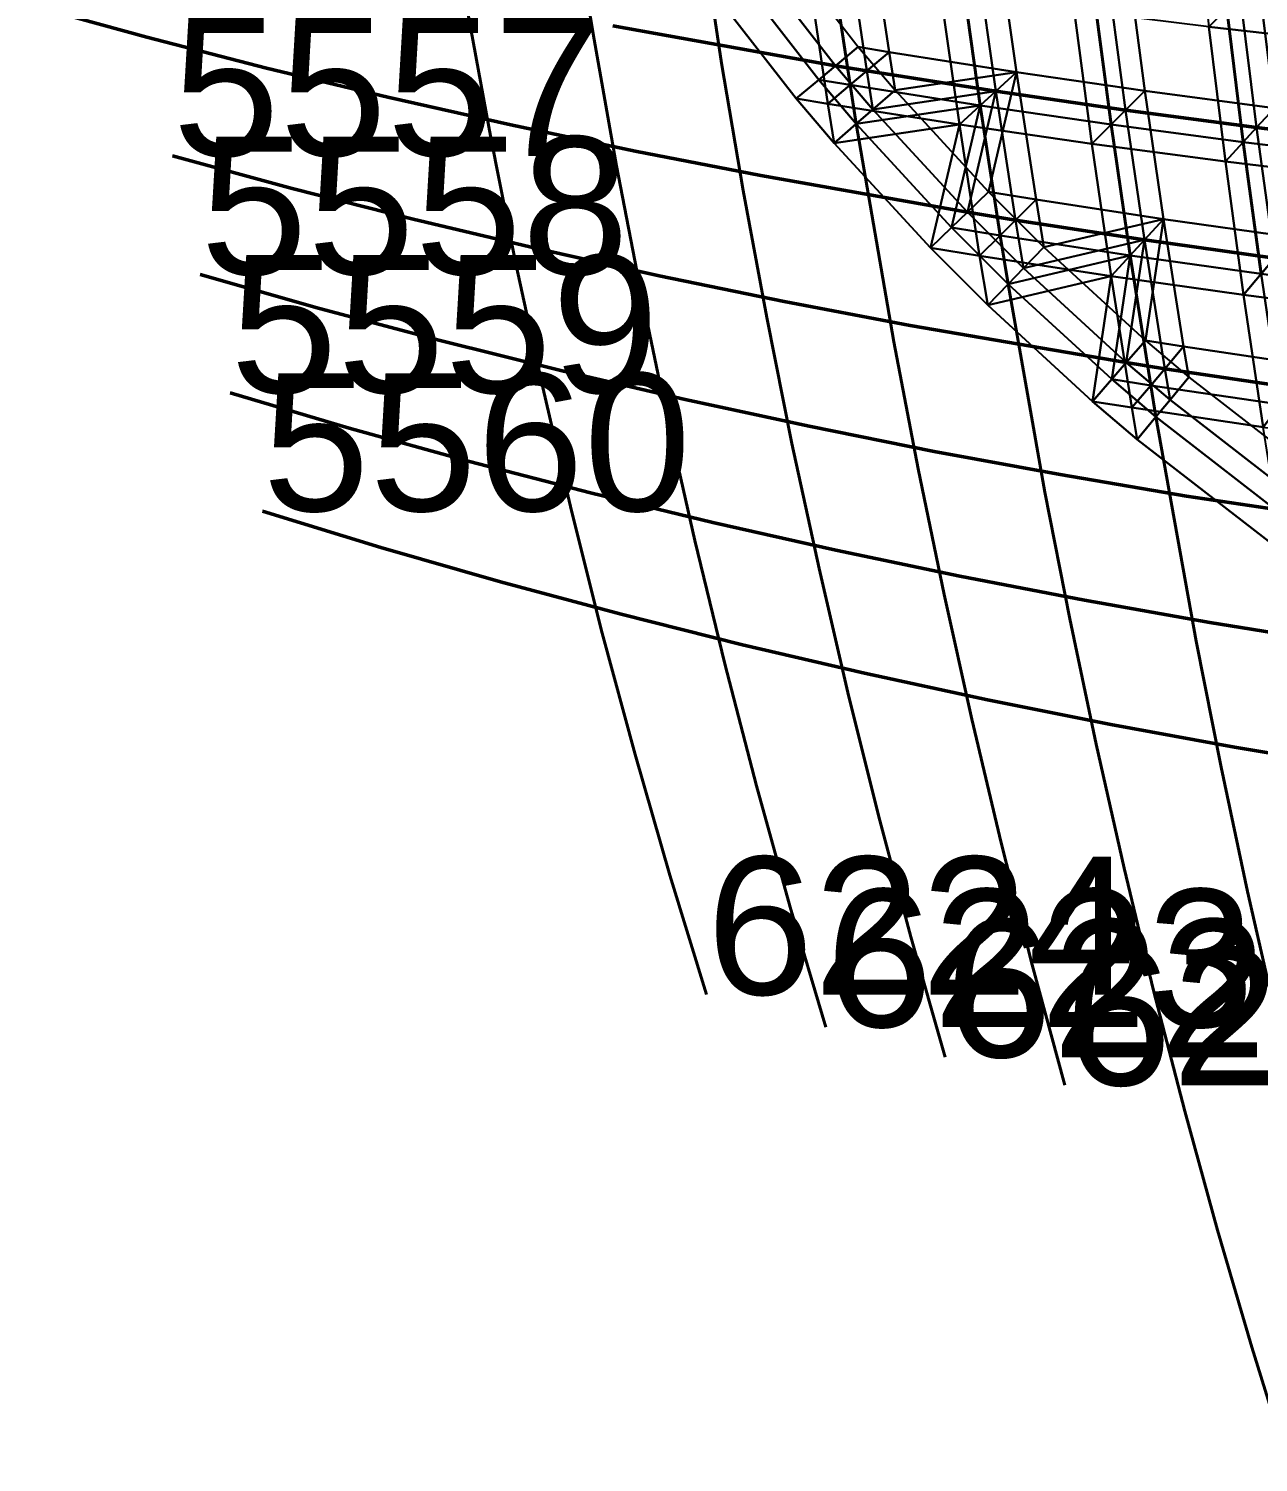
# Model space of a CAD drawing. Extents: x -25.3 to 28.3, y -25.5 to 26.5.
# Drawn here: x -20.15 to -11.23, y -22 to -11.6 of the extents above; entities that cross this region are included whole.
import ezdxf

# ---------------------------------------------------------------- set-up
doc = ezdxf.new("R2010")
doc.units = 0
doc.header["$MEASUREMENT"] = 0
doc.layers.add('Errors', color=12, linetype='CONTINUOUS')
doc.layers.add('TestBases', color=40, linetype='CONTINUOUS')
doc.layers.add('LowerTendons', color=150, linetype='CONTINUOUS', lineweight=50)
doc.layers.add('UpperTendons', color=123, linetype='CONTINUOUS', lineweight=40)
doc.styles.get("Standard").update_dxf_attribs({"font": 'arial.ttf', "width": 40, "oblique": 50})

msp = doc.modelspace()

# ---------------------------------------------------------------- linework, layer by layer
at = {"layer": 'LowerTendons'}
for p, q in [((-19.29112, -11.6654, 26.64172), (-20.14681, -11.43033, 26.10486)), ((-14.2965, -11.87239, 29.54093), (-15.91129, -11.58328, 28.82132)), ((-18.42273, -11.88908, 27.15258), (-19.29112, -11.6654, 26.64172)), ((-17.54252, -12.10137, 27.63741), (-18.42273, -11.88908, 27.15258)), ((-14.07035, -11.90998, 29.63423), (-14.2965, -11.87239, 29.54093)), ((-13.13634, -12.05742, 30.00109), (-14.07035, -11.90998, 29.63423)), ((-12.19426, -12.19426, 30.34156), (-13.13634, -12.05742, 30.00109)), ((-16.65132, -12.30227, 28.09622), (-17.54252, -12.10137, 27.63741)), ((-11.24481, -12.3205, 30.65566), (-12.19426, -12.19426, 30.34156)), ((-15.74993, -12.49178, 28.52903), (-16.65132, -12.30227, 28.09622)), ((-10.28868, -12.43615, 30.94342), (-11.24481, -12.3205, 30.65566)), ((-18.23759, -12.7625, 26.87971), (-19.10437, -12.52706, 26.38382)), ((-14.83911, -12.66991, 28.93586), (-15.74993, -12.49178, 28.52903)), ((-13.34152, -12.93495, 29.54151), (-14.83911, -12.66991, 28.93586)), ((-17.35997, -12.98571, 27.34982), (-18.23759, -12.7625, 26.87971)), ((-16.47234, -13.19672, 27.79422), (-17.35997, -12.98571, 27.34982)), ((-12.99217, -12.99217, 29.67183), (-13.34152, -12.93495, 29.54151)), ((-12.05742, -13.13634, 30.00109), (-12.99217, -12.99217, 29.67183)), ((-15.57546, -13.39556, 28.21301), (-16.47234, -13.19672, 27.79422)), ((-11.11605, -13.26925, 30.30463), (-12.05742, -13.13634, 30.00109)), ((-18.03777, -13.63363, 26.5852), (-18.90259, -13.38744, 26.10514)), ((-14.6701, -13.58229, 28.60629), (-15.57546, -13.39556, 28.21301)), ((-13.75696, -13.75696, 28.97417), (-14.6701, -13.58229, 28.60629)), ((-17.16317, -13.86674, 27.03977), (-18.03777, -13.63363, 26.5852)), ((-12.19031, -14.02624, 29.541), (-13.75696, -13.75696, 28.97417)), ((-16.27959, -14.08686, 27.46899), (-17.16317, -13.86674, 27.03977)), ((-11.90998, -14.07035, 29.63423), (-12.19031, -14.02624, 29.541)), ((-15.38777, -14.29407, 27.87303), (-16.27959, -14.08686, 27.46899)), ((-10.97741, -14.2092, 29.92666), (-11.90998, -14.07035, 29.63423)), ((-17.82299, -14.50204, 26.26864), (-18.68543, -14.24621, 25.80524)), ((-14.48845, -14.48845, 28.25207), (-15.38777, -14.29407, 27.87303)), ((-16.95189, -14.74399, 26.7069), (-17.82299, -14.50204, 26.26864)), ((-13.58229, -14.6701, 28.60629), (-14.48845, -14.48845, 28.25207)), ((-16.07289, -14.97217, 27.12022), (-16.95189, -14.74399, 26.7069)), ((-12.66991, -14.83911, 28.93586), (-13.58229, -14.6701, 28.60629)), ((-11.75193, -14.99558, 29.24097), (-12.66991, -14.83911, 28.93586)), ((-15.18672, -15.18672, 27.50885), (-16.07289, -14.97217, 27.12022)), ((-9.90135, -15.27127, 29.77854), (-11.75193, -14.99558, 29.24097)), ((-17.59296, -15.36727, 25.92961), (-18.45254, -15.10295, 25.48362)), ((-14.29407, -15.38777, 27.87303), (-15.18672, -15.18672, 27.50885)), ((-16.72588, -15.61691, 26.35084), (-17.59296, -15.36727, 25.92961)), ((-13.39556, -15.57546, 28.21301), (-14.29407, -15.38777, 27.87303)), ((-12.49178, -15.74993, 28.52903), (-13.39556, -15.57546, 28.21301)), ((-15.85206, -15.85206, 26.74761), (-16.72588, -15.61691, 26.35084)), ((-11.58328, -15.91129, 28.82132), (-12.49178, -15.74993, 28.52903)), ((-14.97217, -16.07289, 27.12022), (-15.85206, -15.85206, 26.74761)), ((-10.67056, -16.05969, 29.09013), (-11.58328, -15.91129, 28.82132)), ((-14.08686, -16.27959, 27.46899), (-14.97217, -16.07289, 27.12022)), ((-13.19672, -16.47234, 27.79422), (-14.08686, -16.27959, 27.46899)), ((-12.30227, -16.65132, 28.09622), (-13.19672, -16.47234, 27.79422)), ((-11.40401, -16.81671, 28.37529), (-12.30227, -16.65132, 28.09622)), ((-10.5024, -16.96867, 28.63169), (-11.40401, -16.81671, 28.37529))]:
    msp.add_line(p, q, dxfattribs=at)
at = {"layer": 'TestBases'}
for points in [[(-10.71182, -10.71182, 32.21605), (-11.70276, -10.60811, 31.90413), (-11.59161, -11.59161, 31.6011), (-10.60811, -11.70276, 31.90413)], [(-14.92847, -10.71098, 29.20044), (-14.13264, -11.73631, 29.20235), (-14.2965, -11.87239, 29.54093), (-15.10155, -10.83516, 29.539)], [(-13.90909, -11.77348, 29.29458), (-14.04634, -10.85159, 29.58366), (-14.92847, -10.71098, 29.20044), (-14.13264, -11.73631, 29.20235)], [(-15.10155, -10.83516, 29.539), (-14.2965, -11.87239, 29.54093), (-14.41939, -11.97444, 29.79486), (-15.23136, -10.9283, 29.79292)], [(-14.07035, -11.90998, 29.63423), (-14.2092, -10.97741, 29.92666), (-15.10155, -10.83516, 29.539), (-14.2965, -11.87239, 29.54093)], [(-14.07035, -11.90998, 29.63423), (-14.2092, -10.97741, 29.92666), (-15.10155, -10.83516, 29.539), (-14.2965, -11.87239, 29.54093)], [(-14.04634, -10.85159, 29.58366), (-13.90909, -11.77348, 29.29458), (-14.07035, -11.90998, 29.63423), (-14.2092, -10.97741, 29.92666)], [(-13.90909, -11.77348, 29.29458), (-14.04634, -10.85159, 29.58366), (-14.2092, -10.97741, 29.92666), (-14.07035, -11.90998, 29.63423)], [(-13.11716, -10.98865, 29.9573), (-14.04634, -10.85159, 29.58366), (-13.90909, -11.77348, 29.29458), (-12.98578, -11.91923, 29.65723)], [(-15.23136, -10.9283, 29.79292), (-14.41939, -11.97444, 29.79486), (-14.58325, -12.11052, 30.13344), (-15.40445, -11.05249, 30.13147)], [(-14.1913, -12.01236, 29.88896), (-14.33134, -11.07177, 30.18391), (-15.23136, -10.9283, 29.79292), (-14.41939, -11.97444, 29.79486)], [(-14.1913, -12.01236, 29.88896), (-14.33134, -11.07177, 30.18391), (-15.23136, -10.9283, 29.79292), (-14.41939, -11.97444, 29.79486)], [(-14.2092, -10.97741, 29.92666), (-14.07035, -11.90998, 29.63423), (-14.1913, -12.01236, 29.88896), (-14.33134, -11.07177, 30.18391)], [(-14.07035, -11.90998, 29.63423), (-14.2092, -10.97741, 29.92666), (-14.33134, -11.07177, 30.18391), (-14.1913, -12.01236, 29.88896)], [(-13.26925, -11.11605, 30.30463), (-14.2092, -10.97741, 29.92666), (-14.07035, -11.90998, 29.63423), (-13.13634, -12.05742, 30.00109)], [(-13.26925, -11.11605, 30.30463), (-14.2092, -10.97741, 29.92666), (-14.07035, -11.90998, 29.63423), (-13.13634, -12.05742, 30.00109)], [(-13.11716, -10.98865, 29.9573), (-12.98578, -11.91923, 29.65723), (-13.13634, -12.05742, 30.00109), (-13.26925, -11.11605, 30.30463)], [(-12.98578, -11.91923, 29.65723), (-13.11716, -10.98865, 29.9573), (-13.26925, -11.11605, 30.30463), (-13.13634, -12.05742, 30.00109)], [(-12.17929, -11.11593, 30.30431), (-13.11716, -10.98865, 29.9573), (-12.98578, -11.91923, 29.65723), (-12.0545, -12.0545, 29.9938)], [(-14.35257, -12.14887, 30.22861), (-14.4942, -11.19759, 30.52691), (-15.40445, -11.05249, 30.13147), (-14.58325, -12.11052, 30.13344)], [(-14.33134, -11.07177, 30.18391), (-14.1913, -12.01236, 29.88896), (-14.35257, -12.14887, 30.22861), (-14.4942, -11.19759, 30.52691)], [(-14.1913, -12.01236, 29.88896), (-14.33134, -11.07177, 30.18391), (-14.4942, -11.19759, 30.52691), (-14.35257, -12.14887, 30.22861)], [(-13.38331, -11.2116, 30.56513), (-14.33134, -11.07177, 30.18391), (-14.1913, -12.01236, 29.88896), (-13.24926, -12.16107, 30.25898)], [(-13.38331, -11.2116, 30.56513), (-14.33134, -11.07177, 30.18391), (-14.1913, -12.01236, 29.88896), (-13.24926, -12.16107, 30.25898)], [(-13.26925, -11.11605, 30.30463), (-13.13634, -12.05742, 30.00109), (-13.24926, -12.16107, 30.25898), (-13.38331, -11.2116, 30.56513)], [(-13.13634, -12.05742, 30.00109), (-13.26925, -11.11605, 30.30463), (-13.38331, -11.2116, 30.56513), (-13.24926, -12.16107, 30.25898)], [(-12.3205, -11.24481, 30.65566), (-13.26925, -11.11605, 30.30463), (-13.13634, -12.05742, 30.00109), (-12.19426, -12.19426, 30.34156)], [(-12.3205, -11.24481, 30.65566), (-13.26925, -11.11605, 30.30463), (-13.13634, -12.05742, 30.00109), (-12.19426, -12.19426, 30.34156)], [(-12.17929, -11.11593, 30.30431), (-12.0545, -12.0545, 29.9938), (-12.19426, -12.19426, 30.34156), (-12.3205, -11.24481, 30.65566)], [(-12.0545, -12.0545, 29.9938), (-12.17929, -11.11593, 30.30431), (-12.3205, -11.24481, 30.65566), (-12.19426, -12.19426, 30.34156)], [(-11.23344, -11.23344, 30.62466), (-12.17929, -11.11593, 30.30431), (-12.0545, -12.0545, 29.9938), (-11.11593, -12.17929, 30.30431)], [(-13.53539, -11.33901, 30.91246), (-14.4942, -11.19759, 30.52691), (-14.35257, -12.14887, 30.22861), (-13.39982, -12.29926, 30.60283)], [(-13.38331, -11.2116, 30.56513), (-13.24926, -12.16107, 30.25898), (-13.39982, -12.29926, 30.60283), (-13.53539, -11.33901, 30.91246)], [(-13.24926, -12.16107, 30.25898), (-13.38331, -11.2116, 30.56513), (-13.53539, -11.33901, 30.91246), (-13.39982, -12.29926, 30.60283)], [(-12.4264, -11.34147, 30.91918), (-13.38331, -11.2116, 30.56513), (-13.24926, -12.16107, 30.25898), (-12.29908, -12.29908, 30.60237)], [(-12.4264, -11.34147, 30.91918), (-13.38331, -11.2116, 30.56513), (-13.24926, -12.16107, 30.25898), (-12.29908, -12.29908, 30.60237)], [(-12.3205, -11.24481, 30.65566), (-12.19426, -12.19426, 30.34156), (-12.29908, -12.29908, 30.60237), (-12.4264, -11.34147, 30.91918)], [(-12.19426, -12.19426, 30.34156), (-12.3205, -11.24481, 30.65566), (-12.4264, -11.34147, 30.91918), (-12.29908, -12.29908, 30.60237)], [(-11.36368, -11.36368, 30.97973), (-12.3205, -11.24481, 30.65566), (-12.19426, -12.19426, 30.34156), (-11.24481, -12.3205, 30.65566)], [(-11.36368, -11.36368, 30.97973), (-12.3205, -11.24481, 30.65566), (-12.19426, -12.19426, 30.34156), (-11.24481, -12.3205, 30.65566)], [(-11.23344, -11.23344, 30.62466), (-11.11593, -12.17929, 30.30431), (-11.24481, -12.3205, 30.65566), (-11.36368, -11.36368, 30.97973)], [(-11.11593, -12.17929, 30.30431), (-11.23344, -11.23344, 30.62466), (-11.36368, -11.36368, 30.97973), (-11.24481, -12.3205, 30.65566)], [(-10.28033, -11.34116, 30.91833), (-11.23344, -11.23344, 30.62466), (-11.11593, -12.17929, 30.30431), (-10.17075, -12.29361, 30.58877)], [(-12.56761, -11.47035, 31.27053), (-13.53539, -11.33901, 30.91246), (-13.39982, -12.29926, 30.60283), (-12.43884, -12.43884, 30.95013)], [(-12.4264, -11.34147, 30.91918), (-12.29908, -12.29908, 30.60237), (-12.43884, -12.43884, 30.95013), (-12.56761, -11.47035, 31.27053)], [(-12.29908, -12.29908, 30.60237), (-12.4264, -11.34147, 30.91918), (-12.56761, -11.47035, 31.27053), (-12.43884, -12.43884, 30.95013)], [(-11.46137, -11.46137, 31.24603), (-12.4264, -11.34147, 30.91918), (-12.29908, -12.29908, 30.60237), (-11.34147, -12.4264, 30.91918)], [(-11.46137, -11.46137, 31.24603), (-12.4264, -11.34147, 30.91918), (-12.29908, -12.29908, 30.60237), (-11.34147, -12.4264, 30.91918)], [(-11.36368, -11.36368, 30.97973), (-11.24481, -12.3205, 30.65566), (-11.34147, -12.4264, 30.91918), (-11.46137, -11.46137, 31.24603)], [(-11.24481, -12.3205, 30.65566), (-11.36368, -11.36368, 30.97973), (-11.46137, -11.46137, 31.24603), (-11.34147, -12.4264, 30.91918)], [(-10.39952, -11.47265, 31.2768), (-11.36368, -11.36368, 30.97973), (-11.24481, -12.3205, 30.65566), (-10.28868, -12.43615, 30.94342)], [(-10.39952, -11.47265, 31.2768), (-11.36368, -11.36368, 30.97973), (-11.24481, -12.3205, 30.65566), (-10.28868, -12.43615, 30.94342)], [(-11.59161, -11.59161, 31.6011), (-12.56761, -11.47035, 31.27053), (-12.43884, -12.43884, 30.95013), (-11.47035, -12.56761, 31.27053)], [(-11.46137, -11.46137, 31.24603), (-10.48892, -11.57127, 31.54565), (-10.60811, -11.70276, 31.90413), (-11.59161, -11.59161, 31.6011)], [(-10.48892, -11.57127, 31.54565), (-11.46137, -11.46137, 31.24603), (-11.59161, -11.59161, 31.6011), (-10.60811, -11.70276, 31.90413)], [(-11.46137, -11.46137, 31.24603), (-11.34147, -12.4264, 30.91918), (-11.47035, -12.56761, 31.27053), (-11.59161, -11.59161, 31.6011)], [(-11.34147, -12.4264, 30.91918), (-11.46137, -11.46137, 31.24603), (-11.59161, -11.59161, 31.6011), (-11.47035, -12.56761, 31.27053)], [(-10.48892, -11.57127, 31.54565), (-11.46137, -11.46137, 31.24603), (-11.34147, -12.4264, 30.91918), (-10.37712, -12.54305, 31.20941)], [(-10.48892, -11.57127, 31.54565), (-11.46137, -11.46137, 31.24603), (-11.34147, -12.4264, 30.91918), (-10.37712, -12.54305, 31.20941)], [(-10.60811, -11.70276, 31.90413), (-11.59161, -11.59161, 31.6011), (-11.47035, -12.56761, 31.27053), (-10.49504, -12.68558, 31.56406)], [(-13.90909, -11.77348, 29.29458), (-14.13264, -11.73631, 29.20235), (-14.2965, -11.87239, 29.54093), (-14.07035, -11.90998, 29.63423)], [(-14.13264, -11.73631, 29.20235), (-13.86548, -12.05059, 29.20242), (-14.02624, -12.19031, 29.541), (-14.2965, -11.87239, 29.54093)], [(-14.13264, -11.73631, 29.20235), (-13.90909, -11.77348, 29.29458), (-14.07035, -11.90998, 29.63423), (-14.2965, -11.87239, 29.54093)], [(-13.90909, -11.77348, 29.29458), (-14.13264, -11.73631, 29.20235), (-13.86548, -12.05059, 29.20242)], [(-13.90909, -11.77348, 29.29458), (-12.98578, -11.91923, 29.65723), (-13.13634, -12.05742, 30.00109), (-14.07035, -11.90998, 29.63423)], [(-12.98578, -11.91923, 29.65723), (-13.90909, -11.77348, 29.29458), (-14.07035, -11.90998, 29.63423), (-13.13634, -12.05742, 30.00109)], [(-13.90909, -11.77348, 29.29458), (-13.86548, -12.05059, 29.20242), (-14.02624, -12.19031, 29.541), (-14.07035, -11.90998, 29.63423)], [(-13.86548, -12.05059, 29.20242), (-13.90909, -11.77348, 29.29458), (-14.07035, -11.90998, 29.63423), (-14.02624, -12.19031, 29.541)], [(-12.98578, -11.91923, 29.65723), (-13.90909, -11.77348, 29.29458), (-13.86548, -12.05059, 29.20242)], [(-14.07035, -11.90998, 29.63423), (-14.2965, -11.87239, 29.54093), (-14.41939, -11.97444, 29.79486), (-14.1913, -12.01236, 29.88896)], [(-14.2965, -11.87239, 29.54093), (-14.02624, -12.19031, 29.541), (-14.14681, -12.2951, 29.79494), (-14.41939, -11.97444, 29.79486)], [(-14.2965, -11.87239, 29.54093), (-14.07035, -11.90998, 29.63423), (-14.1913, -12.01236, 29.88896), (-14.41939, -11.97444, 29.79486)], [(-14.07035, -11.90998, 29.63423), (-14.2965, -11.87239, 29.54093), (-14.02624, -12.19031, 29.541)], [(-14.07035, -11.90998, 29.63423), (-14.2965, -11.87239, 29.54093), (-14.02624, -12.19031, 29.541)], [(-14.07035, -11.90998, 29.63423), (-13.13634, -12.05742, 30.00109), (-13.24926, -12.16107, 30.25898), (-14.1913, -12.01236, 29.88896)], [(-13.13634, -12.05742, 30.00109), (-14.07035, -11.90998, 29.63423), (-14.1913, -12.01236, 29.88896), (-13.24926, -12.16107, 30.25898)], [(-14.07035, -11.90998, 29.63423), (-14.02624, -12.19031, 29.541), (-14.14681, -12.2951, 29.79494), (-14.1913, -12.01236, 29.88896)], [(-14.02624, -12.19031, 29.541), (-14.07035, -11.90998, 29.63423), (-14.1913, -12.01236, 29.88896), (-14.14681, -12.2951, 29.79494)], [(-13.13634, -12.05742, 30.00109), (-14.07035, -11.90998, 29.63423), (-14.02624, -12.19031, 29.541)], [(-13.13634, -12.05742, 30.00109), (-14.07035, -11.90998, 29.63423), (-14.02624, -12.19031, 29.541)], [(-12.98578, -11.91923, 29.65723), (-13.86548, -12.05059, 29.20242), (-14.02624, -12.19031, 29.541), (-13.13634, -12.05742, 30.00109)], [(-13.86548, -12.05059, 29.20242), (-12.98578, -11.91923, 29.65723), (-13.13634, -12.05742, 30.00109), (-14.02624, -12.19031, 29.541)], [(-12.98578, -11.91923, 29.65723), (-13.86548, -12.05059, 29.20242), (-13.18861, -12.7867, 29.20292)], [(-12.98578, -11.91923, 29.65723), (-13.18861, -12.7867, 29.20292), (-13.34152, -12.93495, 29.54151), (-13.13634, -12.05742, 30.00109)], [(-13.18861, -12.7867, 29.20292), (-12.98578, -11.91923, 29.65723), (-13.13634, -12.05742, 30.00109), (-13.34152, -12.93495, 29.54151)], [(-12.84326, -12.84326, 29.33175), (-12.98578, -11.91923, 29.65723), (-13.18861, -12.7867, 29.20292)], [(-12.98578, -11.91923, 29.65723), (-12.0545, -12.0545, 29.9938), (-12.19426, -12.19426, 30.34156), (-13.13634, -12.05742, 30.00109)], [(-12.0545, -12.0545, 29.9938), (-12.98578, -11.91923, 29.65723), (-13.13634, -12.05742, 30.00109), (-12.19426, -12.19426, 30.34156)], [(-12.98578, -11.91923, 29.65723), (-12.84326, -12.84326, 29.33175), (-12.99217, -12.99217, 29.67183), (-13.13634, -12.05742, 30.00109)], [(-12.84326, -12.84326, 29.33175), (-12.98578, -11.91923, 29.65723), (-13.13634, -12.05742, 30.00109), (-12.99217, -12.99217, 29.67183)], [(-12.0545, -12.0545, 29.9938), (-12.98578, -11.91923, 29.65723), (-12.84326, -12.84326, 29.33175), (-11.91923, -12.98578, 29.65723)], [(-14.1913, -12.01236, 29.88896), (-14.41939, -11.97444, 29.79486), (-14.58325, -12.11052, 30.13344), (-14.35257, -12.14887, 30.22861)], [(-14.41939, -11.97444, 29.79486), (-14.14681, -12.2951, 29.79494), (-14.30757, -12.43482, 30.13352), (-14.58325, -12.11052, 30.13344)], [(-14.41939, -11.97444, 29.79486), (-14.1913, -12.01236, 29.88896), (-14.35257, -12.14887, 30.22861), (-14.58325, -12.11052, 30.13344)], [(-14.1913, -12.01236, 29.88896), (-14.41939, -11.97444, 29.79486), (-14.14681, -12.2951, 29.79494)], [(-14.1913, -12.01236, 29.88896), (-14.41939, -11.97444, 29.79486), (-14.14681, -12.2951, 29.79494)], [(-14.1913, -12.01236, 29.88896), (-13.24926, -12.16107, 30.25898), (-13.39982, -12.29926, 30.60283), (-14.35257, -12.14887, 30.22861)], [(-13.24926, -12.16107, 30.25898), (-14.1913, -12.01236, 29.88896), (-14.35257, -12.14887, 30.22861), (-13.39982, -12.29926, 30.60283)], [(-14.1913, -12.01236, 29.88896), (-14.14681, -12.2951, 29.79494), (-14.30757, -12.43482, 30.13352), (-14.35257, -12.14887, 30.22861)], [(-14.14681, -12.2951, 29.79494), (-14.1913, -12.01236, 29.88896), (-14.35257, -12.14887, 30.22861), (-14.30757, -12.43482, 30.13352)], [(-13.24926, -12.16107, 30.25898), (-14.1913, -12.01236, 29.88896), (-14.14681, -12.2951, 29.79494)], [(-13.24926, -12.16107, 30.25898), (-14.1913, -12.01236, 29.88896), (-14.14681, -12.2951, 29.79494)], [(-13.13634, -12.05742, 30.00109), (-14.02624, -12.19031, 29.541), (-14.14681, -12.2951, 29.79494), (-13.24926, -12.16107, 30.25898)], [(-14.02624, -12.19031, 29.541), (-13.13634, -12.05742, 30.00109), (-13.24926, -12.16107, 30.25898), (-14.14681, -12.2951, 29.79494)], [(-13.86548, -12.05059, 29.20242), (-13.18861, -12.7867, 29.20292), (-13.34152, -12.93495, 29.54151), (-14.02624, -12.19031, 29.541)], [(-13.86548, -12.05059, 29.20242), (-13.86548, -12.05059, 29.20242), (-14.02624, -12.19031, 29.541)], [(-13.86548, -12.05059, 29.20242), (-13.86548, -12.05059, 29.20242), (-14.02624, -12.19031, 29.541)], [(-13.13634, -12.05742, 30.00109), (-14.02624, -12.19031, 29.541), (-13.34152, -12.93495, 29.54151)], [(-13.13634, -12.05742, 30.00109), (-14.02624, -12.19031, 29.541), (-13.34152, -12.93495, 29.54151)], [(-13.13634, -12.05742, 30.00109), (-13.34152, -12.93495, 29.54151), (-13.45621, -13.04614, 29.79545), (-13.24926, -12.16107, 30.25898)], [(-13.34152, -12.93495, 29.54151), (-13.13634, -12.05742, 30.00109), (-13.24926, -12.16107, 30.25898), (-13.45621, -13.04614, 29.79545)], [(-12.99217, -12.99217, 29.67183), (-13.13634, -12.05742, 30.00109), (-13.34152, -12.93495, 29.54151)], [(-12.99217, -12.99217, 29.67183), (-13.13634, -12.05742, 30.00109), (-13.34152, -12.93495, 29.54151)], [(-13.13634, -12.05742, 30.00109), (-12.19426, -12.19426, 30.34156), (-12.29908, -12.29908, 30.60237), (-13.24926, -12.16107, 30.25898)], [(-12.19426, -12.19426, 30.34156), (-13.13634, -12.05742, 30.00109), (-13.24926, -12.16107, 30.25898), (-12.29908, -12.29908, 30.60237)], [(-13.13634, -12.05742, 30.00109), (-12.99217, -12.99217, 29.67183), (-13.10385, -13.10385, 29.92688), (-13.24926, -12.16107, 30.25898)], [(-12.99217, -12.99217, 29.67183), (-13.13634, -12.05742, 30.00109), (-13.24926, -12.16107, 30.25898), (-13.10385, -13.10385, 29.92688)], [(-12.19426, -12.19426, 30.34156), (-13.13634, -12.05742, 30.00109), (-12.99217, -12.99217, 29.67183), (-12.05742, -13.13634, 30.00109)], [(-12.19426, -12.19426, 30.34156), (-13.13634, -12.05742, 30.00109), (-12.99217, -12.99217, 29.67183), (-12.05742, -13.13634, 30.00109)], [(-12.0545, -12.0545, 29.9938), (-11.11593, -12.17929, 30.30431), (-11.24481, -12.3205, 30.65566), (-12.19426, -12.19426, 30.34156)], [(-11.11593, -12.17929, 30.30431), (-12.0545, -12.0545, 29.9938), (-12.19426, -12.19426, 30.34156), (-11.24481, -12.3205, 30.65566)], [(-12.0545, -12.0545, 29.9938), (-11.91923, -12.98578, 29.65723), (-12.05742, -13.13634, 30.00109), (-12.19426, -12.19426, 30.34156)], [(-11.91923, -12.98578, 29.65723), (-12.0545, -12.0545, 29.9938), (-12.19426, -12.19426, 30.34156), (-12.05742, -13.13634, 30.00109)], [(-11.11593, -12.17929, 30.30431), (-12.0545, -12.0545, 29.9938), (-11.91923, -12.98578, 29.65723), (-10.98865, -13.11716, 29.9573)], [(-14.35257, -12.14887, 30.22861), (-14.58325, -12.11052, 30.13344), (-14.30757, -12.43482, 30.13352)], [(-13.39982, -12.29926, 30.60283), (-14.35257, -12.14887, 30.22861), (-14.30757, -12.43482, 30.13352)], [(-13.24926, -12.16107, 30.25898), (-14.14681, -12.2951, 29.79494), (-14.30757, -12.43482, 30.13352), (-13.39982, -12.29926, 30.60283)], [(-14.14681, -12.2951, 29.79494), (-13.24926, -12.16107, 30.25898), (-13.39982, -12.29926, 30.60283), (-14.30757, -12.43482, 30.13352)], [(-13.24926, -12.16107, 30.25898), (-14.14681, -12.2951, 29.79494), (-13.45621, -13.04614, 29.79545)], [(-13.24926, -12.16107, 30.25898), (-14.14681, -12.2951, 29.79494), (-13.45621, -13.04614, 29.79545)], [(-13.24926, -12.16107, 30.25898), (-13.45621, -13.04614, 29.79545), (-13.60912, -13.19439, 30.13403), (-13.39982, -12.29926, 30.60283)], [(-13.45621, -13.04614, 29.79545), (-13.24926, -12.16107, 30.25898), (-13.39982, -12.29926, 30.60283), (-13.60912, -13.19439, 30.13403)], [(-13.10385, -13.10385, 29.92688), (-13.24926, -12.16107, 30.25898), (-13.45621, -13.04614, 29.79545)], [(-13.10385, -13.10385, 29.92688), (-13.24926, -12.16107, 30.25898), (-13.45621, -13.04614, 29.79545)], [(-13.24926, -12.16107, 30.25898), (-12.29908, -12.29908, 30.60237), (-12.43884, -12.43884, 30.95013), (-13.39982, -12.29926, 30.60283)], [(-12.29908, -12.29908, 30.60237), (-13.24926, -12.16107, 30.25898), (-13.39982, -12.29926, 30.60283), (-12.43884, -12.43884, 30.95013)], [(-13.24926, -12.16107, 30.25898), (-13.10385, -13.10385, 29.92688), (-13.25275, -13.25275, 30.26696), (-13.39982, -12.29926, 30.60283)], [(-13.10385, -13.10385, 29.92688), (-13.24926, -12.16107, 30.25898), (-13.39982, -12.29926, 30.60283), (-13.25275, -13.25275, 30.26696)], [(-12.29908, -12.29908, 30.60237), (-13.24926, -12.16107, 30.25898), (-13.10385, -13.10385, 29.92688), (-12.16107, -13.24926, 30.25898)], [(-12.29908, -12.29908, 30.60237), (-13.24926, -12.16107, 30.25898), (-13.10385, -13.10385, 29.92688), (-12.16107, -13.24926, 30.25898)], [(-14.02624, -12.19031, 29.541), (-13.34152, -12.93495, 29.54151), (-13.45621, -13.04614, 29.79545), (-14.14681, -12.2951, 29.79494)], [(-14.02624, -12.19031, 29.541), (-14.02624, -12.19031, 29.541), (-14.14681, -12.2951, 29.79494)], [(-14.02624, -12.19031, 29.541), (-14.02624, -12.19031, 29.541), (-14.14681, -12.2951, 29.79494)], [(-12.19426, -12.19426, 30.34156), (-11.24481, -12.3205, 30.65566), (-11.34147, -12.4264, 30.91918), (-12.29908, -12.29908, 30.60237)], [(-11.24481, -12.3205, 30.65566), (-12.19426, -12.19426, 30.34156), (-12.29908, -12.29908, 30.60237), (-11.34147, -12.4264, 30.91918)], [(-12.19426, -12.19426, 30.34156), (-12.05742, -13.13634, 30.00109), (-12.16107, -13.24926, 30.25898), (-12.29908, -12.29908, 30.60237)], [(-12.05742, -13.13634, 30.00109), (-12.19426, -12.19426, 30.34156), (-12.29908, -12.29908, 30.60237), (-12.16107, -13.24926, 30.25898)], [(-11.24481, -12.3205, 30.65566), (-12.19426, -12.19426, 30.34156), (-12.05742, -13.13634, 30.00109), (-11.11605, -13.26925, 30.30463)], [(-11.24481, -12.3205, 30.65566), (-12.19426, -12.19426, 30.34156), (-12.05742, -13.13634, 30.00109), (-11.11605, -13.26925, 30.30463)], [(-11.11593, -12.17929, 30.30431), (-10.17075, -12.29361, 30.58877), (-10.28868, -12.43615, 30.94342), (-11.24481, -12.3205, 30.65566)], [(-10.17075, -12.29361, 30.58877), (-11.11593, -12.17929, 30.30431), (-11.24481, -12.3205, 30.65566), (-10.28868, -12.43615, 30.94342)], [(-11.11593, -12.17929, 30.30431), (-10.98865, -13.11716, 29.9573), (-11.11605, -13.26925, 30.30463), (-11.24481, -12.3205, 30.65566)], [(-10.98865, -13.11716, 29.9573), (-11.11593, -12.17929, 30.30431), (-11.24481, -12.3205, 30.65566), (-11.11605, -13.26925, 30.30463)], [(-14.14681, -12.2951, 29.79494), (-13.45621, -13.04614, 29.79545), (-13.60912, -13.19439, 30.13403), (-14.30757, -12.43482, 30.13352)], [(-14.14681, -12.2951, 29.79494), (-14.14681, -12.2951, 29.79494), (-14.30757, -12.43482, 30.13352)], [(-14.14681, -12.2951, 29.79494), (-14.14681, -12.2951, 29.79494), (-14.30757, -12.43482, 30.13352)], [(-13.39982, -12.29926, 30.60283), (-14.30757, -12.43482, 30.13352), (-13.60912, -13.19439, 30.13403)], [(-13.25275, -13.25275, 30.26696), (-13.39982, -12.29926, 30.60283), (-13.60912, -13.19439, 30.13403)], [(-12.43884, -12.43884, 30.95013), (-13.39982, -12.29926, 30.60283), (-13.25275, -13.25275, 30.26696), (-12.29926, -13.39982, 30.60283)], [(-12.29908, -12.29908, 30.60237), (-11.34147, -12.4264, 30.91918), (-11.47035, -12.56761, 31.27053), (-12.43884, -12.43884, 30.95013)], [(-11.34147, -12.4264, 30.91918), (-12.29908, -12.29908, 30.60237), (-12.43884, -12.43884, 30.95013), (-11.47035, -12.56761, 31.27053)], [(-12.29908, -12.29908, 30.60237), (-12.16107, -13.24926, 30.25898), (-12.29926, -13.39982, 30.60283), (-12.43884, -12.43884, 30.95013)], [(-12.16107, -13.24926, 30.25898), (-12.29908, -12.29908, 30.60237), (-12.43884, -12.43884, 30.95013), (-12.29926, -13.39982, 30.60283)], [(-11.34147, -12.4264, 30.91918), (-12.29908, -12.29908, 30.60237), (-12.16107, -13.24926, 30.25898), (-11.2116, -13.38331, 30.56513)], [(-11.34147, -12.4264, 30.91918), (-12.29908, -12.29908, 30.60237), (-12.16107, -13.24926, 30.25898), (-11.2116, -13.38331, 30.56513)], [(-11.24481, -12.3205, 30.65566), (-10.28868, -12.43615, 30.94342), (-10.37712, -12.54305, 31.20941), (-11.34147, -12.4264, 30.91918)], [(-10.28868, -12.43615, 30.94342), (-11.24481, -12.3205, 30.65566), (-11.34147, -12.4264, 30.91918), (-10.37712, -12.54305, 31.20941)], [(-11.24481, -12.3205, 30.65566), (-11.11605, -13.26925, 30.30463), (-11.2116, -13.38331, 30.56513), (-11.34147, -12.4264, 30.91918)], [(-11.11605, -13.26925, 30.30463), (-11.24481, -12.3205, 30.65566), (-11.34147, -12.4264, 30.91918), (-11.2116, -13.38331, 30.56513)], [(-10.28868, -12.43615, 30.94342), (-11.24481, -12.3205, 30.65566), (-11.11605, -13.26925, 30.30463), (-10.16868, -13.39093, 30.58253)], [(-10.28868, -12.43615, 30.94342), (-11.24481, -12.3205, 30.65566), (-11.11605, -13.26925, 30.30463), (-10.16868, -13.39093, 30.58253)], [(-11.47035, -12.56761, 31.27053), (-12.43884, -12.43884, 30.95013), (-12.29926, -13.39982, 30.60283), (-11.33901, -13.53539, 30.91246)], [(-11.34147, -12.4264, 30.91918), (-10.37712, -12.54305, 31.20941), (-10.49504, -12.68558, 31.56406), (-11.47035, -12.56761, 31.27053)], [(-10.37712, -12.54305, 31.20941), (-11.34147, -12.4264, 30.91918), (-11.47035, -12.56761, 31.27053), (-10.49504, -12.68558, 31.56406)], [(-11.34147, -12.4264, 30.91918), (-11.2116, -13.38331, 30.56513), (-11.33901, -13.53539, 30.91246), (-11.47035, -12.56761, 31.27053)], [(-11.2116, -13.38331, 30.56513), (-11.34147, -12.4264, 30.91918), (-11.47035, -12.56761, 31.27053), (-11.33901, -13.53539, 30.91246)], [(-10.37712, -12.54305, 31.20941), (-11.34147, -12.4264, 30.91918), (-11.2116, -13.38331, 30.56513), (-10.25609, -13.50604, 30.84542)], [(-10.37712, -12.54305, 31.20941), (-11.34147, -12.4264, 30.91918), (-11.2116, -13.38331, 30.56513), (-10.25609, -13.50604, 30.84542)], [(-10.49504, -12.68558, 31.56406), (-11.47035, -12.56761, 31.27053), (-11.33901, -13.53539, 30.91246), (-10.37263, -13.65951, 31.19593)], [(-12.84326, -12.84326, 29.33175), (-13.18861, -12.7867, 29.20292), (-13.34152, -12.93495, 29.54151), (-12.99217, -12.99217, 29.67183)], [(-13.18861, -12.7867, 29.20292), (-12.7867, -13.18861, 29.20292), (-12.93495, -13.34152, 29.54151), (-13.34152, -12.93495, 29.54151)], [(-13.18861, -12.7867, 29.20292), (-13.18861, -12.7867, 29.20292), (-13.34152, -12.93495, 29.54151)], [(-13.18861, -12.7867, 29.20292), (-12.84326, -12.84326, 29.33175), (-12.99217, -12.99217, 29.67183), (-13.34152, -12.93495, 29.54151)], [(-13.18861, -12.7867, 29.20292), (-13.18861, -12.7867, 29.20292), (-13.34152, -12.93495, 29.54151)], [(-12.84326, -12.84326, 29.33175), (-13.18861, -12.7867, 29.20292), (-12.7867, -13.18861, 29.20292)], [(-12.84326, -12.84326, 29.33175), (-11.91923, -12.98578, 29.65723), (-12.05742, -13.13634, 30.00109), (-12.99217, -12.99217, 29.67183)], [(-11.91923, -12.98578, 29.65723), (-12.84326, -12.84326, 29.33175), (-12.99217, -12.99217, 29.67183), (-12.05742, -13.13634, 30.00109)], [(-12.84326, -12.84326, 29.33175), (-12.7867, -13.18861, 29.20292), (-12.93495, -13.34152, 29.54151), (-12.99217, -12.99217, 29.67183)], [(-12.7867, -13.18861, 29.20292), (-12.84326, -12.84326, 29.33175), (-12.99217, -12.99217, 29.67183), (-12.93495, -13.34152, 29.54151)], [(-11.91923, -12.98578, 29.65723), (-12.84326, -12.84326, 29.33175), (-12.7867, -13.18861, 29.20292)], [(-12.99217, -12.99217, 29.67183), (-13.34152, -12.93495, 29.54151), (-13.45621, -13.04614, 29.79545), (-13.10385, -13.10385, 29.92688)], [(-13.34152, -12.93495, 29.54151), (-12.93495, -13.34152, 29.54151), (-13.04614, -13.45621, 29.79545), (-13.45621, -13.04614, 29.79545)], [(-13.34152, -12.93495, 29.54151), (-13.34152, -12.93495, 29.54151), (-13.45621, -13.04614, 29.79545)], [(-13.34152, -12.93495, 29.54151), (-12.99217, -12.99217, 29.67183), (-13.10385, -13.10385, 29.92688), (-13.45621, -13.04614, 29.79545)], [(-13.34152, -12.93495, 29.54151), (-13.34152, -12.93495, 29.54151), (-13.45621, -13.04614, 29.79545)], [(-12.99217, -12.99217, 29.67183), (-13.34152, -12.93495, 29.54151), (-12.93495, -13.34152, 29.54151)], [(-12.99217, -12.99217, 29.67183), (-13.34152, -12.93495, 29.54151), (-12.93495, -13.34152, 29.54151)], [(-12.99217, -12.99217, 29.67183), (-12.05742, -13.13634, 30.00109), (-12.16107, -13.24926, 30.25898), (-13.10385, -13.10385, 29.92688)], [(-12.05742, -13.13634, 30.00109), (-12.99217, -12.99217, 29.67183), (-13.10385, -13.10385, 29.92688), (-12.16107, -13.24926, 30.25898)], [(-12.99217, -12.99217, 29.67183), (-12.93495, -13.34152, 29.54151), (-13.04614, -13.45621, 29.79545), (-13.10385, -13.10385, 29.92688)], [(-12.93495, -13.34152, 29.54151), (-12.99217, -12.99217, 29.67183), (-13.10385, -13.10385, 29.92688), (-13.04614, -13.45621, 29.79545)], [(-12.05742, -13.13634, 30.00109), (-12.99217, -12.99217, 29.67183), (-12.93495, -13.34152, 29.54151)], [(-12.05742, -13.13634, 30.00109), (-12.99217, -12.99217, 29.67183), (-12.93495, -13.34152, 29.54151)], [(-12.7867, -13.18861, 29.20292), (-11.91923, -12.98578, 29.65723), (-12.05742, -13.13634, 30.00109), (-12.93495, -13.34152, 29.54151)], [(-11.91923, -12.98578, 29.65723), (-12.7867, -13.18861, 29.20292), (-12.93495, -13.34152, 29.54151), (-12.05742, -13.13634, 30.00109)], [(-11.91923, -12.98578, 29.65723), (-12.7867, -13.18861, 29.20292), (-12.05059, -13.86548, 29.20242)], [(-11.91923, -12.98578, 29.65723), (-12.05059, -13.86548, 29.20242), (-12.19031, -14.02624, 29.541), (-12.05742, -13.13634, 30.00109)], [(-12.05059, -13.86548, 29.20242), (-11.91923, -12.98578, 29.65723), (-12.05742, -13.13634, 30.00109), (-12.19031, -14.02624, 29.541)], [(-11.91923, -12.98578, 29.65723), (-10.98865, -13.11716, 29.9573), (-11.11605, -13.26925, 30.30463), (-12.05742, -13.13634, 30.00109)], [(-10.98865, -13.11716, 29.9573), (-11.91923, -12.98578, 29.65723), (-12.05742, -13.13634, 30.00109), (-11.11605, -13.26925, 30.30463)], [(-11.91923, -12.98578, 29.65723), (-11.77348, -13.90909, 29.29458), (-11.90998, -14.07035, 29.63423), (-12.05742, -13.13634, 30.00109)], [(-11.77348, -13.90909, 29.29458), (-11.91923, -12.98578, 29.65723), (-12.05742, -13.13634, 30.00109), (-11.90998, -14.07035, 29.63423)], [(-11.77348, -13.90909, 29.29458), (-11.91923, -12.98578, 29.65723), (-12.05059, -13.86548, 29.20242)], [(-10.98865, -13.11716, 29.9573), (-11.91923, -12.98578, 29.65723), (-11.77348, -13.90909, 29.29458), (-10.85159, -14.04634, 29.58366)], [(-13.10385, -13.10385, 29.92688), (-13.45621, -13.04614, 29.79545), (-13.60912, -13.19439, 30.13403), (-13.25275, -13.25275, 30.26696)], [(-13.45621, -13.04614, 29.79545), (-13.04614, -13.45621, 29.79545), (-13.19439, -13.60912, 30.13403), (-13.60912, -13.19439, 30.13403)], [(-13.45621, -13.04614, 29.79545), (-13.45621, -13.04614, 29.79545), (-13.60912, -13.19439, 30.13403)], [(-13.45621, -13.04614, 29.79545), (-13.10385, -13.10385, 29.92688), (-13.25275, -13.25275, 30.26696), (-13.60912, -13.19439, 30.13403)], [(-13.45621, -13.04614, 29.79545), (-13.45621, -13.04614, 29.79545), (-13.60912, -13.19439, 30.13403)], [(-13.10385, -13.10385, 29.92688), (-13.45621, -13.04614, 29.79545), (-13.04614, -13.45621, 29.79545)], [(-13.10385, -13.10385, 29.92688), (-13.45621, -13.04614, 29.79545), (-13.04614, -13.45621, 29.79545)], [(-13.10385, -13.10385, 29.92688), (-12.16107, -13.24926, 30.25898), (-12.29926, -13.39982, 30.60283), (-13.25275, -13.25275, 30.26696)], [(-12.16107, -13.24926, 30.25898), (-13.10385, -13.10385, 29.92688), (-13.25275, -13.25275, 30.26696), (-12.29926, -13.39982, 30.60283)], [(-13.10385, -13.10385, 29.92688), (-13.04614, -13.45621, 29.79545), (-13.19439, -13.60912, 30.13403), (-13.25275, -13.25275, 30.26696)], [(-13.04614, -13.45621, 29.79545), (-13.10385, -13.10385, 29.92688), (-13.25275, -13.25275, 30.26696), (-13.19439, -13.60912, 30.13403)], [(-12.16107, -13.24926, 30.25898), (-13.10385, -13.10385, 29.92688), (-13.04614, -13.45621, 29.79545)], [(-12.16107, -13.24926, 30.25898), (-13.10385, -13.10385, 29.92688), (-13.04614, -13.45621, 29.79545)], [(-13.25275, -13.25275, 30.26696), (-13.60912, -13.19439, 30.13403), (-13.19439, -13.60912, 30.13403)], [(-12.93495, -13.34152, 29.54151), (-12.05742, -13.13634, 30.00109), (-12.16107, -13.24926, 30.25898), (-13.04614, -13.45621, 29.79545)], [(-12.05742, -13.13634, 30.00109), (-12.93495, -13.34152, 29.54151), (-13.04614, -13.45621, 29.79545), (-12.16107, -13.24926, 30.25898)], [(-12.05742, -13.13634, 30.00109), (-12.93495, -13.34152, 29.54151), (-12.19031, -14.02624, 29.541)], [(-12.05742, -13.13634, 30.00109), (-12.93495, -13.34152, 29.54151), (-12.19031, -14.02624, 29.541)], [(-12.7867, -13.18861, 29.20292), (-12.7867, -13.18861, 29.20292), (-12.93495, -13.34152, 29.54151)], [(-12.7867, -13.18861, 29.20292), (-12.05059, -13.86548, 29.20242), (-12.19031, -14.02624, 29.541), (-12.93495, -13.34152, 29.54151)], [(-12.7867, -13.18861, 29.20292), (-12.7867, -13.18861, 29.20292), (-12.93495, -13.34152, 29.54151)], [(-12.05742, -13.13634, 30.00109), (-12.19031, -14.02624, 29.541), (-12.2951, -14.14681, 29.79494), (-12.16107, -13.24926, 30.25898)], [(-12.19031, -14.02624, 29.541), (-12.05742, -13.13634, 30.00109), (-12.16107, -13.24926, 30.25898), (-12.2951, -14.14681, 29.79494)], [(-11.90998, -14.07035, 29.63423), (-12.05742, -13.13634, 30.00109), (-12.19031, -14.02624, 29.541)], [(-11.90998, -14.07035, 29.63423), (-12.05742, -13.13634, 30.00109), (-12.19031, -14.02624, 29.541)], [(-12.05742, -13.13634, 30.00109), (-11.11605, -13.26925, 30.30463), (-11.2116, -13.38331, 30.56513), (-12.16107, -13.24926, 30.25898)], [(-11.11605, -13.26925, 30.30463), (-12.05742, -13.13634, 30.00109), (-12.16107, -13.24926, 30.25898), (-11.2116, -13.38331, 30.56513)], [(-12.05742, -13.13634, 30.00109), (-11.90998, -14.07035, 29.63423), (-12.01236, -14.1913, 29.88896), (-12.16107, -13.24926, 30.25898)], [(-11.90998, -14.07035, 29.63423), (-12.05742, -13.13634, 30.00109), (-12.16107, -13.24926, 30.25898), (-12.01236, -14.1913, 29.88896)], [(-11.11605, -13.26925, 30.30463), (-12.05742, -13.13634, 30.00109), (-11.90998, -14.07035, 29.63423), (-10.97741, -14.2092, 29.92666)], [(-11.11605, -13.26925, 30.30463), (-12.05742, -13.13634, 30.00109), (-11.90998, -14.07035, 29.63423), (-10.97741, -14.2092, 29.92666)], [(-12.29926, -13.39982, 30.60283), (-13.25275, -13.25275, 30.26696), (-13.19439, -13.60912, 30.13403)], [(-13.04614, -13.45621, 29.79545), (-12.16107, -13.24926, 30.25898), (-12.29926, -13.39982, 30.60283), (-13.19439, -13.60912, 30.13403)], [(-12.16107, -13.24926, 30.25898), (-13.04614, -13.45621, 29.79545), (-13.19439, -13.60912, 30.13403), (-12.29926, -13.39982, 30.60283)], [(-12.16107, -13.24926, 30.25898), (-13.04614, -13.45621, 29.79545), (-12.2951, -14.14681, 29.79494)], [(-12.16107, -13.24926, 30.25898), (-13.04614, -13.45621, 29.79545), (-12.2951, -14.14681, 29.79494)], [(-12.16107, -13.24926, 30.25898), (-12.2951, -14.14681, 29.79494), (-12.43482, -14.30757, 30.13352), (-12.29926, -13.39982, 30.60283)], [(-12.2951, -14.14681, 29.79494), (-12.16107, -13.24926, 30.25898), (-12.29926, -13.39982, 30.60283), (-12.43482, -14.30757, 30.13352)], [(-12.16107, -13.24926, 30.25898), (-11.2116, -13.38331, 30.56513), (-11.33901, -13.53539, 30.91246), (-12.29926, -13.39982, 30.60283)], [(-11.2116, -13.38331, 30.56513), (-12.16107, -13.24926, 30.25898), (-12.29926, -13.39982, 30.60283), (-11.33901, -13.53539, 30.91246)], [(-12.16107, -13.24926, 30.25898), (-12.01236, -14.1913, 29.88896), (-12.14887, -14.35257, 30.22861), (-12.29926, -13.39982, 30.60283)], [(-12.01236, -14.1913, 29.88896), (-12.16107, -13.24926, 30.25898), (-12.29926, -13.39982, 30.60283), (-12.14887, -14.35257, 30.22861)], [(-12.01236, -14.1913, 29.88896), (-12.16107, -13.24926, 30.25898), (-12.2951, -14.14681, 29.79494)], [(-12.01236, -14.1913, 29.88896), (-12.16107, -13.24926, 30.25898), (-12.2951, -14.14681, 29.79494)], [(-11.2116, -13.38331, 30.56513), (-12.16107, -13.24926, 30.25898), (-12.01236, -14.1913, 29.88896), (-11.07177, -14.33134, 30.18391)], [(-11.2116, -13.38331, 30.56513), (-12.16107, -13.24926, 30.25898), (-12.01236, -14.1913, 29.88896), (-11.07177, -14.33134, 30.18391)], [(-12.29926, -13.39982, 30.60283), (-13.19439, -13.60912, 30.13403), (-12.43482, -14.30757, 30.13352)], [(-12.93495, -13.34152, 29.54151), (-12.93495, -13.34152, 29.54151), (-13.04614, -13.45621, 29.79545)], [(-12.93495, -13.34152, 29.54151), (-12.19031, -14.02624, 29.541), (-12.2951, -14.14681, 29.79494), (-13.04614, -13.45621, 29.79545)], [(-12.93495, -13.34152, 29.54151), (-12.93495, -13.34152, 29.54151), (-13.04614, -13.45621, 29.79545)], [(-12.14887, -14.35257, 30.22861), (-12.29926, -13.39982, 30.60283), (-12.43482, -14.30757, 30.13352)], [(-11.33901, -13.53539, 30.91246), (-12.29926, -13.39982, 30.60283), (-12.14887, -14.35257, 30.22861), (-11.19759, -14.4942, 30.52691)], [(-11.2116, -13.38331, 30.56513), (-10.25609, -13.50604, 30.84542), (-10.37263, -13.65951, 31.19593), (-11.33901, -13.53539, 30.91246)], [(-10.25609, -13.50604, 30.84542), (-11.2116, -13.38331, 30.56513), (-11.33901, -13.53539, 30.91246), (-10.37263, -13.65951, 31.19593)], [(-11.2116, -13.38331, 30.56513), (-11.07177, -14.33134, 30.18391), (-11.19759, -14.4942, 30.52691), (-11.33901, -13.53539, 30.91246)], [(-11.07177, -14.33134, 30.18391), (-11.2116, -13.38331, 30.56513), (-11.33901, -13.53539, 30.91246), (-11.19759, -14.4942, 30.52691)], [(-13.04614, -13.45621, 29.79545), (-13.04614, -13.45621, 29.79545), (-13.19439, -13.60912, 30.13403)], [(-13.04614, -13.45621, 29.79545), (-12.2951, -14.14681, 29.79494), (-12.43482, -14.30757, 30.13352), (-13.19439, -13.60912, 30.13403)], [(-13.04614, -13.45621, 29.79545), (-13.04614, -13.45621, 29.79545), (-13.19439, -13.60912, 30.13403)], [(-10.37263, -13.65951, 31.19593), (-11.33901, -13.53539, 30.91246), (-11.19759, -14.4942, 30.52691), (-10.24093, -14.62377, 30.79982)], [(-11.77348, -13.90909, 29.29458), (-12.05059, -13.86548, 29.20242), (-12.19031, -14.02624, 29.541), (-11.90998, -14.07035, 29.63423)], [(-12.05059, -13.86548, 29.20242), (-12.05059, -13.86548, 29.20242), (-12.19031, -14.02624, 29.541)], [(-12.05059, -13.86548, 29.20242), (-11.73631, -14.13264, 29.20235), (-11.87239, -14.2965, 29.54093), (-12.19031, -14.02624, 29.541)], [(-12.05059, -13.86548, 29.20242), (-12.05059, -13.86548, 29.20242), (-12.19031, -14.02624, 29.541)], [(-12.05059, -13.86548, 29.20242), (-11.77348, -13.90909, 29.29458), (-11.90998, -14.07035, 29.63423), (-12.19031, -14.02624, 29.541)], [(-12.05059, -13.86548, 29.20242), (-12.05059, -13.86548, 29.20242), (-12.19031, -14.02624, 29.541)], [(-11.73631, -14.13264, 29.20235), (-11.77348, -13.90909, 29.29458), (-12.05059, -13.86548, 29.20242)], [(-11.77348, -13.90909, 29.29458), (-10.85159, -14.04634, 29.58366), (-10.97741, -14.2092, 29.92666), (-11.90998, -14.07035, 29.63423)], [(-11.73631, -14.13264, 29.20235), (-11.77348, -13.90909, 29.29458), (-11.90998, -14.07035, 29.63423), (-11.87239, -14.2965, 29.54093)], [(-10.85159, -14.04634, 29.58366), (-11.77348, -13.90909, 29.29458), (-11.90998, -14.07035, 29.63423), (-10.97741, -14.2092, 29.92666)], [(-11.77348, -13.90909, 29.29458), (-11.73631, -14.13264, 29.20235), (-11.87239, -14.2965, 29.54093), (-11.90998, -14.07035, 29.63423)], [(-10.85159, -14.04634, 29.58366), (-11.77348, -13.90909, 29.29458), (-11.73631, -14.13264, 29.20235), (-10.71098, -14.92847, 29.20044)], [(-11.90998, -14.07035, 29.63423), (-12.19031, -14.02624, 29.541), (-12.2951, -14.14681, 29.79494), (-12.01236, -14.1913, 29.88896)], [(-12.19031, -14.02624, 29.541), (-12.19031, -14.02624, 29.541), (-12.2951, -14.14681, 29.79494)], [(-12.19031, -14.02624, 29.541), (-11.87239, -14.2965, 29.54093), (-11.97444, -14.41939, 29.79486), (-12.2951, -14.14681, 29.79494)], [(-12.19031, -14.02624, 29.541), (-12.19031, -14.02624, 29.541), (-12.2951, -14.14681, 29.79494)], [(-12.19031, -14.02624, 29.541), (-11.90998, -14.07035, 29.63423), (-12.01236, -14.1913, 29.88896), (-12.2951, -14.14681, 29.79494)], [(-12.19031, -14.02624, 29.541), (-12.19031, -14.02624, 29.541), (-12.2951, -14.14681, 29.79494)], [(-11.87239, -14.2965, 29.54093), (-11.90998, -14.07035, 29.63423), (-12.19031, -14.02624, 29.541)], [(-11.87239, -14.2965, 29.54093), (-11.90998, -14.07035, 29.63423), (-12.19031, -14.02624, 29.541)], [(-11.90998, -14.07035, 29.63423), (-10.97741, -14.2092, 29.92666), (-11.07177, -14.33134, 30.18391), (-12.01236, -14.1913, 29.88896)], [(-11.87239, -14.2965, 29.54093), (-11.90998, -14.07035, 29.63423), (-12.01236, -14.1913, 29.88896), (-11.97444, -14.41939, 29.79486)], [(-10.97741, -14.2092, 29.92666), (-11.90998, -14.07035, 29.63423), (-12.01236, -14.1913, 29.88896), (-11.07177, -14.33134, 30.18391)], [(-11.90998, -14.07035, 29.63423), (-11.87239, -14.2965, 29.54093), (-11.97444, -14.41939, 29.79486), (-12.01236, -14.1913, 29.88896)], [(-10.97741, -14.2092, 29.92666), (-11.90998, -14.07035, 29.63423), (-11.87239, -14.2965, 29.54093), (-10.83516, -15.10155, 29.539)], [(-10.97741, -14.2092, 29.92666), (-11.90998, -14.07035, 29.63423), (-11.87239, -14.2965, 29.54093), (-10.83516, -15.10155, 29.539)], [(-11.73631, -14.13264, 29.20235), (-10.71098, -14.92847, 29.20044), (-10.83516, -15.10155, 29.539), (-11.87239, -14.2965, 29.54093)], [(-12.01236, -14.1913, 29.88896), (-12.2951, -14.14681, 29.79494), (-12.43482, -14.30757, 30.13352), (-12.14887, -14.35257, 30.22861)], [(-12.2951, -14.14681, 29.79494), (-12.2951, -14.14681, 29.79494), (-12.43482, -14.30757, 30.13352)], [(-12.2951, -14.14681, 29.79494), (-11.97444, -14.41939, 29.79486), (-12.11052, -14.58325, 30.13344), (-12.43482, -14.30757, 30.13352)], [(-12.2951, -14.14681, 29.79494), (-12.2951, -14.14681, 29.79494), (-12.43482, -14.30757, 30.13352)], [(-12.2951, -14.14681, 29.79494), (-12.01236, -14.1913, 29.88896), (-12.14887, -14.35257, 30.22861), (-12.43482, -14.30757, 30.13352)], [(-12.2951, -14.14681, 29.79494), (-12.2951, -14.14681, 29.79494), (-12.43482, -14.30757, 30.13352)], [(-11.97444, -14.41939, 29.79486), (-12.01236, -14.1913, 29.88896), (-12.2951, -14.14681, 29.79494)], [(-11.97444, -14.41939, 29.79486), (-12.01236, -14.1913, 29.88896), (-12.2951, -14.14681, 29.79494)], [(-12.01236, -14.1913, 29.88896), (-11.07177, -14.33134, 30.18391), (-11.19759, -14.4942, 30.52691), (-12.14887, -14.35257, 30.22861)], [(-11.97444, -14.41939, 29.79486), (-12.01236, -14.1913, 29.88896), (-12.14887, -14.35257, 30.22861), (-12.11052, -14.58325, 30.13344)], [(-11.07177, -14.33134, 30.18391), (-12.01236, -14.1913, 29.88896), (-12.14887, -14.35257, 30.22861), (-11.19759, -14.4942, 30.52691)], [(-12.01236, -14.1913, 29.88896), (-11.97444, -14.41939, 29.79486), (-12.11052, -14.58325, 30.13344), (-12.14887, -14.35257, 30.22861)], [(-11.07177, -14.33134, 30.18391), (-12.01236, -14.1913, 29.88896), (-11.97444, -14.41939, 29.79486), (-10.9283, -15.23136, 29.79292)], [(-11.07177, -14.33134, 30.18391), (-12.01236, -14.1913, 29.88896), (-11.97444, -14.41939, 29.79486), (-10.9283, -15.23136, 29.79292)], [(-12.11052, -14.58325, 30.13344), (-12.14887, -14.35257, 30.22861), (-12.43482, -14.30757, 30.13352)], [(-11.87239, -14.2965, 29.54093), (-10.83516, -15.10155, 29.539), (-10.9283, -15.23136, 29.79292), (-11.97444, -14.41939, 29.79486)], [(-11.19759, -14.4942, 30.52691), (-12.14887, -14.35257, 30.22861), (-12.11052, -14.58325, 30.13344), (-11.05249, -15.40445, 30.13147)], [(-11.97444, -14.41939, 29.79486), (-10.9283, -15.23136, 29.79292), (-11.05249, -15.40445, 30.13147), (-12.11052, -14.58325, 30.13344)]]:
    msp.add_3dface(points, dxfattribs=at)
at = {"layer": 'UpperTendons'}
for p, q in [((-15.40254, -9.98647, 30.03452), (-15.12449, -11.85295, 29.49233)), ((-16.19774, -10.76228, 29.34019), (-16.04807, -11.68285, 29.06907)), ((-14.33134, -11.07177, 30.18391), (-14.1913, -12.01236, 29.88896)), ((-13.38331, -11.2116, 30.56513), (-13.24926, -12.16107, 30.25898)), ((-12.4264, -11.34147, 30.91918), (-12.29908, -12.29908, 30.60237)), ((-16.96126, -11.50204, 28.6192), (-16.79445, -12.40802, 28.33774)), ((-11.46137, -11.46137, 31.24603), (-11.34147, -12.4264, 30.91918)), ((-16.04807, -11.68285, 29.06907), (-15.88531, -12.59916, 28.77426)), ((-15.12449, -11.85295, 29.49233), (-14.96667, -12.77883, 29.18459)), ((-14.1913, -12.01236, 29.88896), (-14.14681, -12.2951, 29.79494)), ((-13.24926, -12.16107, 30.25898), (-13.10385, -13.10385, 29.92688)), ((-14.14681, -12.2951, 29.79494), (-13.87521, -13.87521, 29.22323)), ((-12.29908, -12.29908, 30.60237), (-12.16107, -13.24926, 30.25898)), ((-16.79445, -12.40802, 28.33774), (-16.61393, -13.31015, 28.03314)), ((-11.34147, -12.4264, 30.91918), (-11.2116, -13.38331, 30.56513)), ((-15.88531, -12.59916, 28.77426), (-15.70935, -13.51071, 28.45553)), ((-14.96667, -12.77883, 29.18459), (-14.7962, -13.69904, 28.85219)), ((-13.10385, -13.10385, 29.92688), (-13.04614, -13.45621, 29.79545)), ((-16.61393, -13.31015, 28.03314), (-16.41953, -14.20795, 27.70511)), ((-12.16107, -13.24926, 30.25898), (-12.01236, -14.1913, 29.88896)), ((-15.70935, -13.51071, 28.45553), (-15.52005, -14.41694, 28.11263)), ((-13.04614, -13.45621, 29.79545), (-12.77883, -14.96667, 29.18459)), ((-14.7962, -13.69904, 28.85219), (-14.61299, -14.61299, 28.49493)), ((-13.87521, -13.87521, 29.22323), (-13.69904, -14.7962, 28.85219)), ((-16.41953, -14.20795, 27.70511), (-16.21105, -15.10087, 27.35335)), ((-12.01236, -14.1913, 29.88896), (-11.97444, -14.41939, 29.79486)), ((-15.52005, -14.41694, 28.11263), (-15.31727, -15.31727, 27.74532)), ((-11.97444, -14.41939, 29.79486), (-11.68285, -16.04807, 29.06907)), ((-14.61299, -14.61299, 28.49493), (-14.41694, -15.52005, 28.11263)), ((-13.69904, -14.7962, 28.85219), (-13.51071, -15.70935, 28.45553)), ((-12.77883, -14.96667, 29.18459), (-12.59916, -15.88531, 28.77426)), ((-16.21105, -15.10087, 27.35335), (-15.98832, -15.98832, 26.97753)), ((-15.31727, -15.31727, 27.74532), (-15.10087, -16.21105, 27.35335)), ((-14.41694, -15.52005, 28.11263), (-14.20795, -16.41953, 27.70511)), ((-13.51071, -15.70935, 28.45553), (-13.31015, -16.61393, 28.03314)), ((-12.59916, -15.88531, 28.77426), (-12.40802, -16.79445, 28.33774)), ((-15.98832, -15.98832, 26.97753), (-15.75116, -16.86966, 26.57735)), ((-11.68285, -16.04807, 29.06907), (-11.50204, -16.96126, 28.6192)), ((-15.10087, -16.21105, 27.35335), (-14.87073, -17.09761, 26.93647)), ((-14.20795, -16.41953, 27.70511), (-13.98594, -17.31071, 27.2722)), ((-13.31015, -16.61393, 28.03314), (-13.09734, -17.5092, 27.58492)), ((-12.40802, -16.79445, 28.33774), (-12.2054, -17.69332, 27.87498)), ((-15.75116, -16.86966, 26.57735), (-15.49937, -17.74419, 26.1525)), ((-11.50204, -16.96126, 28.6192), (-11.31056, -17.86328, 28.14275)), ((-14.87073, -17.09761, 26.93647), (-14.6267, -17.9762, 26.49445)), ((-13.98594, -17.31071, 27.2722), (-13.75083, -18.19282, 26.81373)), ((-13.09734, -17.5092, 27.58492), (-12.87221, -18.39436, 27.11077)), ((-15.49937, -17.74419, 26.1525), (-15.23277, -18.61116, 25.70267)), ((-12.2054, -17.69332, 27.87498), (-11.99128, -18.58109, 27.38598)), ((-11.31056, -17.86328, 28.14275), (-11.10841, -18.75329, 27.63978)), ((-14.6267, -17.9762, 26.49445), (-14.36867, -18.84605, 26.02706)), ((-13.75083, -18.19282, 26.81373), (-13.50252, -19.06507, 26.32954)), ((-12.87221, -18.39436, 27.11077), (-12.63474, -19.26859, 26.61061)), ((-11.99128, -18.58109, 27.38598), (-11.76567, -19.45694, 26.87073)), ((-11.76567, -19.45694, 26.87073), (-11.52858, -20.31999, 26.32926)), ((-11.52858, -20.31999, 26.32926), (-11.28003, -21.16934, 25.7616)), ((-11.28003, -21.16934, 25.7616), (-11.02005, -22.00404, 25.16785))]:
    msp.add_line(p, q, dxfattribs=at)

# ---------------------------------------------------------------- texts
at = {"layer": 'Errors'}
for s, p in [('5557', (-19.10437, -12.52706, 26.38382)), ('5558', (-18.90259, -13.38744, 26.10514)), ('5559', (-18.68543, -14.24621, 25.80524)), ('5560', (-18.45254, -15.10295, 25.48362)), ('6224', (-15.23277, -18.61116, 25.70267)), ('6223', (-14.36867, -18.84605, 26.02706)), ('6222', (-13.50252, -19.06507, 26.32954)), ('6221', (-12.63474, -19.26859, 26.61061))]:
    msp.add_text(s, height=1, dxfattribs=at).set_placement(p)

doc.saveas('drawing.dxf')
